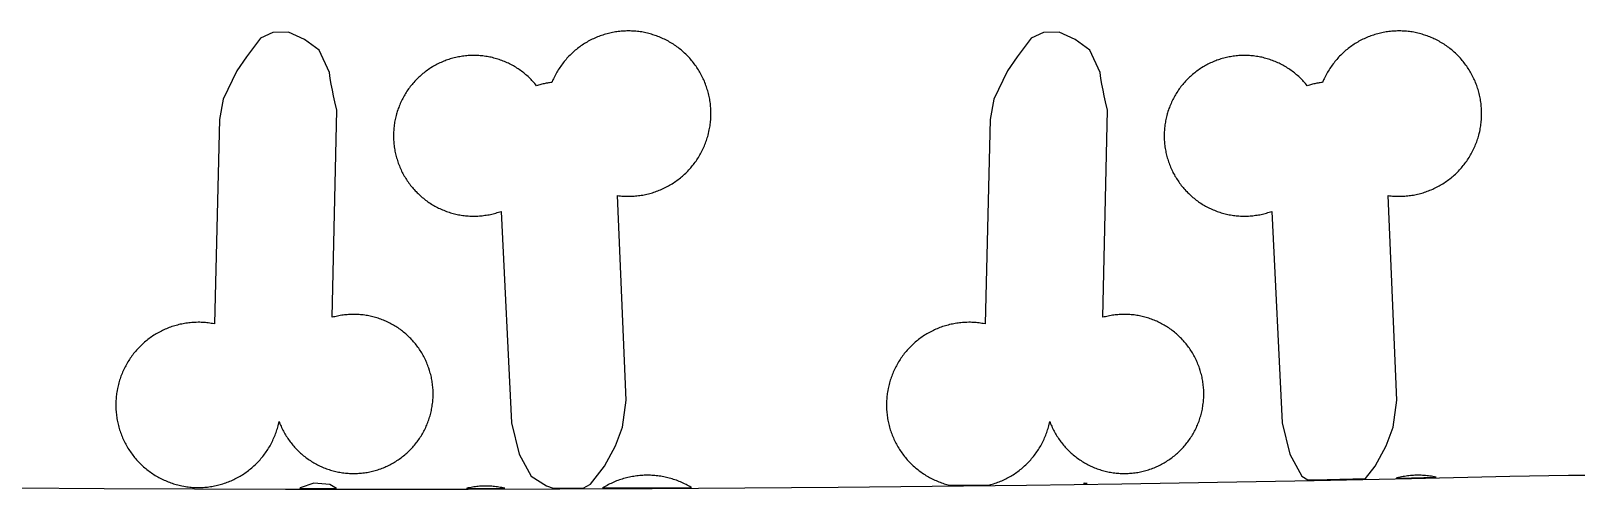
# Model space of a CAD drawing. Extents: x -246 to 246, y -104 to 199.
# Drawn here: x 197.86 to 221.92, y -104.23 to -97.11 of the extents above; entities that cross this region are included whole.
import ezdxf

# ---------------------------------------------------------------- set-up
doc = ezdxf.new("R2010")
doc.units = 0
doc.layers.add('Add_Red', color=1, linetype='Continuous')
doc.layers.add('Outline_Red', color=1, linetype='Continuous')

msp = doc.modelspace()

# ---------------------------------------------------------------- linework, layer by layer
at = {"layer": 'Add_Red'}
for points in [[(200.502, -104.209), (200.524, -104.209), (200.546, -104.207), (200.569, -104.206), (200.591, -104.204), (200.613, -104.202), (200.636, -104.199), (200.658, -104.196), (200.68, -104.192), (200.702, -104.188), (200.724, -104.184), (200.746, -104.18), (200.768, -104.175), (200.79, -104.169), (200.811, -104.163), (200.833, -104.157), (200.854, -104.151), (200.876, -104.144), (200.897, -104.137), (200.918, -104.129), (200.939, -104.121), (200.96, -104.113), (200.98, -104.104), (201.001, -104.095), (201.021, -104.085), (201.041, -104.076), (201.061, -104.065), (201.081, -104.055), (201.101, -104.044), (201.12, -104.033), (201.139, -104.021), (201.158, -104.01), (201.177, -103.997), (201.196, -103.985), (201.214, -103.972), (201.232, -103.959), (201.25, -103.945), (201.268, -103.932), (201.285, -103.918), (201.303, -103.903), (201.32, -103.888), (201.336, -103.873), (201.353, -103.858), (201.369, -103.843), (201.385, -103.827), (201.4, -103.811), (201.416, -103.794), (201.431, -103.778), (201.445, -103.761), (201.46, -103.744), (201.474, -103.726), (201.488, -103.709), (201.501, -103.691), (201.514, -103.673), (201.527, -103.654), (201.54, -103.636), (201.552, -103.617), (201.564, -103.598), (201.576, -103.579), (201.587, -103.559), (201.598, -103.54), (201.608, -103.52), (201.618, -103.5), (201.628, -103.48), (201.638, -103.46), (201.647, -103.439), (201.656, -103.419), (201.664, -103.398), (201.672, -103.377), (201.68, -103.356), (201.687, -103.335), (201.694, -103.313), (201.701, -103.292), (201.707, -103.27), (201.713, -103.249), (201.718, -103.227), (201.723, -103.205), (201.728, -103.183), (201.741, -103.218), (201.75, -103.238), (201.758, -103.258), (201.767, -103.277), (201.777, -103.297), (201.786, -103.316), (201.796, -103.335), (201.807, -103.354), (201.817, -103.373), (201.828, -103.392), (201.839, -103.41), (201.851, -103.428), (201.863, -103.446), (201.875, -103.464), (201.888, -103.482), (201.901, -103.499), (201.914, -103.516), (201.927, -103.533), (201.941, -103.55), (201.955, -103.566), (201.969, -103.582), (201.984, -103.598), (201.999, -103.614), (202.014, -103.629), (202.029, -103.644), (202.045, -103.659), (202.061, -103.674), (202.077, -103.688), (202.093, -103.702), (202.11, -103.716), (202.127, -103.729), (202.144, -103.743), (202.161, -103.755), (202.179, -103.768), (202.197, -103.78), (202.215, -103.792), (202.233, -103.804), (202.251, -103.815), (202.27, -103.826), (202.289, -103.837), (202.308, -103.847), (202.327, -103.857), (202.346, -103.866), (202.366, -103.876), (202.385, -103.885), (202.405, -103.893), (202.425, -103.902), (202.445, -103.909), (202.465, -103.917), (202.486, -103.924), (202.506, -103.931), (202.527, -103.938), (202.547, -103.944), (202.568, -103.949), (202.589, -103.955), (202.61, -103.96), (202.631, -103.965), (202.652, -103.969), (202.674, -103.973), (202.695, -103.976), (202.716, -103.98), (202.738, -103.982), (202.759, -103.985), (202.781, -103.987), (202.802, -103.989), (202.824, -103.99), (202.845, -103.991), (202.867, -103.991), (202.888, -103.992), (202.926, -103.991), (202.947, -103.99), (202.969, -103.989), (202.991, -103.987), (203.012, -103.985), (203.034, -103.983), (203.055, -103.98), (203.076, -103.977), (203.098, -103.974), (203.119, -103.97), (203.14, -103.966), (203.161, -103.961), (203.182, -103.956), (203.203, -103.951), (203.224, -103.945), (203.245, -103.939), (203.265, -103.933), (203.286, -103.926), (203.312, -103.917), (203.332, -103.909), (203.352, -103.902), (203.372, -103.893), (203.392, -103.885), (203.411, -103.876), (203.431, -103.866), (203.45, -103.857), (203.469, -103.847), (203.488, -103.837), (203.507, -103.826), (203.526, -103.815), (203.544, -103.804), (203.562, -103.792), (203.58, -103.78), (203.598, -103.768), (203.616, -103.755), (203.633, -103.743), (203.65, -103.729), (203.667, -103.716), (203.684, -103.702), (203.7, -103.688), (203.716, -103.674), (203.732, -103.659), (203.748, -103.644), (203.763, -103.629), (203.778, -103.614), (203.793, -103.598), (203.808, -103.582), (203.822, -103.566), (203.836, -103.55), (203.85, -103.533), (203.863, -103.516), (203.876, -103.499), (203.889, -103.482), (203.902, -103.464), (203.914, -103.446), (203.926, -103.428), (203.938, -103.41), (203.949, -103.392), (203.96, -103.373), (203.97, -103.354), (203.981, -103.335), (203.991, -103.316), (204, -103.297), (204.01, -103.277), (204.019, -103.258), (204.027, -103.238), (204.035, -103.218), (204.043, -103.198), (204.051, -103.178), (204.058, -103.157), (204.065, -103.137), (204.071, -103.116), (204.078, -103.096), (204.083, -103.075), (204.089, -103.054), (204.094, -103.033), (204.098, -103.012), (204.103, -102.991), (204.107, -102.969), (204.11, -102.948), (204.113, -102.927), (204.116, -102.905), (204.119, -102.884), (204.121, -102.862), (204.123, -102.841), (204.124, -102.819), (204.125, -102.798), (204.125, -102.776), (204.126, -102.755), (204.125, -102.729), (204.125, -102.707), (204.124, -102.686), (204.122, -102.664), (204.12, -102.643), (204.118, -102.621), (204.116, -102.6), (204.113, -102.578), (204.11, -102.557), (204.106, -102.536), (204.102, -102.514), (204.098, -102.493), (204.093, -102.472), (204.088, -102.451), (204.082, -102.43), (204.076, -102.41), (204.07, -102.389), (204.058, -102.352), (204.051, -102.332), (204.043, -102.311), (204.035, -102.291), (204.027, -102.271), (204.019, -102.251), (204.01, -102.232), (204, -102.212), (203.991, -102.193), (203.981, -102.174), (203.97, -102.155), (203.96, -102.136), (203.949, -102.117), (203.938, -102.099), (203.926, -102.081), (203.914, -102.063), (203.902, -102.045), (203.889, -102.027), (203.876, -102.01), (203.863, -101.993), (203.85, -101.976), (203.836, -101.959), (203.822, -101.943), (203.808, -101.927), (203.793, -101.911), (203.778, -101.895), (203.763, -101.88), (203.748, -101.865), (203.732, -101.85), (203.716, -101.835), (203.7, -101.821), (203.684, -101.807), (203.667, -101.793), (203.65, -101.78), (203.633, -101.767), (203.616, -101.754), (203.598, -101.741), (203.58, -101.729), (203.562, -101.717), (203.544, -101.706), (203.526, -101.694), (203.507, -101.683), (203.488, -101.673), (203.469, -101.662), (203.45, -101.652), (203.431, -101.643), (203.411, -101.633), (203.392, -101.625), (203.372, -101.616), (203.352, -101.608), (203.332, -101.6), (203.312, -101.592), (203.291, -101.585), (203.271, -101.578), (203.25, -101.572), (203.229, -101.565), (203.209, -101.56), (203.188, -101.554), (203.167, -101.549), (203.146, -101.545), (203.125, -101.54), (203.103, -101.536), (203.082, -101.533), (203.061, -101.53), (203.039, -101.527), (203.018, -101.524), (202.996, -101.522), (202.975, -101.521), (202.953, -101.519), (202.932, -101.518), (202.91, -101.518), (202.888, -101.518), (202.853, -101.518), (202.831, -101.519), (202.81, -101.52), (202.788, -101.522), (202.767, -101.524), (202.745, -101.526), (202.724, -101.529), (202.702, -101.532), (202.681, -101.535), (202.66, -101.539), (202.639, -101.543), (202.617, -101.548), (202.596, -101.553), (202.575, -101.558), (202.555, -101.563), (202.627, -98.344), (202.595, -98.21), (202.575, -98.12), (202.557, -98.029), (202.54, -97.939), (202.525, -97.848), (202.512, -97.756), (202.35, -97.407), (202.122, -97.242), (201.875, -97.13), (201.632, -97.133), (201.437, -97.22), (201.222, -97.51), (201.068, -97.73), (200.856, -98.17), (200.798, -98.488), (200.722, -101.666), (200.693, -101.661), (200.671, -101.657), (200.649, -101.654), (200.626, -101.651), (200.604, -101.648), (200.582, -101.646), (200.56, -101.644), (200.537, -101.643), (200.515, -101.642), (200.492, -101.641), (200.47, -101.641), (200.434, -101.642), (200.412, -101.642), (200.389, -101.644), (200.367, -101.645), (200.345, -101.647), (200.322, -101.65), (200.3, -101.652), (200.278, -101.656), (200.256, -101.659), (200.234, -101.663), (200.212, -101.667), (200.19, -101.672), (200.168, -101.677), (200.146, -101.683), (200.125, -101.688), (200.103, -101.695), (200.082, -101.701), (200.06, -101.708), (200.039, -101.716), (200.018, -101.723), (199.997, -101.731), (199.976, -101.74), (199.956, -101.749), (199.935, -101.758), (199.915, -101.767), (199.895, -101.777), (199.875, -101.787), (199.855, -101.798), (199.836, -101.809), (199.816, -101.82), (199.797, -101.832), (199.778, -101.843), (199.759, -101.856), (199.741, -101.868), (199.722, -101.881), (199.704, -101.894), (199.686, -101.908), (199.669, -101.922), (199.651, -101.936), (199.634, -101.95), (199.617, -101.965), (199.601, -101.98), (199.584, -101.995), (199.568, -102.011), (199.552, -102.027), (199.537, -102.043), (199.522, -102.059), (199.507, -102.076), (199.492, -102.093), (199.478, -102.11), (199.463, -102.128), (199.45, -102.145), (199.436, -102.163), (199.423, -102.181), (199.41, -102.2), (199.398, -102.218), (199.386, -102.237), (199.374, -102.256), (199.362, -102.276), (199.351, -102.295), (199.34, -102.315), (199.33, -102.334), (199.32, -102.354), (199.31, -102.375), (199.3, -102.395), (199.291, -102.415), (199.283, -102.436), (199.274, -102.457), (199.266, -102.478), (199.259, -102.499), (199.251, -102.52), (199.244, -102.541), (199.238, -102.563), (199.232, -102.584), (199.226, -102.606), (199.221, -102.628), (199.216, -102.65), (199.211, -102.672), (199.205, -102.702), (199.201, -102.725), (199.198, -102.747), (199.195, -102.769), (199.193, -102.791), (199.191, -102.813), (199.189, -102.836), (199.187, -102.858), (199.186, -102.881), (199.186, -102.903), (199.186, -102.925), (199.186, -102.959), (199.187, -102.982), (199.188, -103.004), (199.19, -103.026), (199.192, -103.049), (199.194, -103.071), (199.197, -103.093), (199.2, -103.115), (199.203, -103.138), (199.207, -103.16), (199.211, -103.182), (199.216, -103.204), (199.221, -103.225), (199.227, -103.247), (199.232, -103.269), (199.239, -103.29), (199.245, -103.312), (199.252, -103.333), (199.259, -103.354), (199.267, -103.375), (199.275, -103.396), (199.283, -103.417), (199.292, -103.438), (199.301, -103.458), (199.311, -103.478), (199.321, -103.499), (199.331, -103.519), (199.341, -103.538), (199.352, -103.558), (199.363, -103.577), (199.375, -103.597), (199.387, -103.616), (199.399, -103.634), (199.412, -103.653), (199.424, -103.671), (199.438, -103.689), (199.451, -103.707), (199.465, -103.725), (199.479, -103.742), (199.493, -103.76), (199.508, -103.777), (199.523, -103.793), (199.538, -103.81), (199.554, -103.826), (199.57, -103.842), (199.586, -103.857), (199.602, -103.872), (199.619, -103.887), (199.636, -103.902), (199.653, -103.916), (199.671, -103.931), (199.688, -103.944), (199.706, -103.958), (199.724, -103.971), (199.743, -103.984), (199.761, -103.996), (199.78, -104.009), (199.799, -104.021), (199.818, -104.032), (199.838, -104.043), (199.857, -104.054), (199.877, -104.065), (199.897, -104.075), (199.917, -104.085), (199.938, -104.094), (199.958, -104.103), (199.979, -104.112), (199.999, -104.12), (200.02, -104.128), (200.041, -104.136), (200.063, -104.143), (200.084, -104.15), (200.105, -104.157), (200.127, -104.163), (200.149, -104.169), (200.17, -104.174), (200.192, -104.179), (200.214, -104.184), (200.247, -104.19), (200.269, -104.194), (200.291, -104.197), (200.313, -104.2), (200.336, -104.203), (200.358, -104.205), (200.38, -104.207), (200.403, -104.208), (200.425, -104.209), (200.448, -104.209), (200.47, -104.21), (200.502, -104.209)], [(206.099, -104.22), (206.462, -104.218), (206.576, -104.158), (206.796, -103.877), (206.964, -103.562), (207.072, -103.273), (207.131, -102.849), (206.997, -99.67), (207.019, -99.673), (207.042, -99.675), (207.064, -99.677), (207.086, -99.678), (207.109, -99.68), (207.131, -99.68), (207.166, -99.681), (207.188, -99.681), (207.211, -99.68), (207.233, -99.679), (207.255, -99.678), (207.278, -99.676), (207.3, -99.674), (207.322, -99.671), (207.345, -99.668), (207.367, -99.665), (207.389, -99.661), (207.411, -99.657), (207.433, -99.653), (207.455, -99.648), (207.477, -99.643), (207.498, -99.637), (207.52, -99.631), (207.542, -99.625), (207.563, -99.618), (207.584, -99.611), (207.605, -99.603), (207.626, -99.596), (207.647, -99.587), (207.668, -99.579), (207.689, -99.57), (207.709, -99.56), (207.729, -99.551), (207.749, -99.541), (207.769, -99.53), (207.789, -99.52), (207.808, -99.509), (207.828, -99.497), (207.847, -99.486), (207.866, -99.474), (207.885, -99.461), (207.903, -99.448), (207.921, -99.435), (207.939, -99.422), (207.957, -99.408), (207.975, -99.394), (207.992, -99.38), (208.009, -99.366), (208.026, -99.351), (208.042, -99.336), (208.059, -99.32), (208.075, -99.304), (208.09, -99.288), (208.106, -99.272), (208.121, -99.256), (208.136, -99.239), (208.151, -99.222), (208.165, -99.204), (208.179, -99.187), (208.192, -99.169), (208.206, -99.151), (208.219, -99.133), (208.231, -99.114), (208.244, -99.096), (208.256, -99.077), (208.268, -99.057), (208.279, -99.038), (208.29, -99.019), (208.301, -98.999), (208.311, -98.979), (208.321, -98.959), (208.331, -98.939), (208.34, -98.918), (208.349, -98.898), (208.358, -98.877), (208.366, -98.856), (208.374, -98.835), (208.381, -98.814), (208.388, -98.793), (208.395, -98.771), (208.401, -98.75), (208.407, -98.728), (208.413, -98.706), (208.421, -98.671), (208.426, -98.649), (208.43, -98.627), (208.434, -98.605), (208.438, -98.583), (208.441, -98.561), (208.443, -98.539), (208.446, -98.516), (208.448, -98.494), (208.449, -98.472), (208.45, -98.449), (208.451, -98.427), (208.451, -98.395), (208.451, -98.373), (208.451, -98.35), (208.45, -98.328), (208.448, -98.306), (208.446, -98.283), (208.444, -98.261), (208.442, -98.239), (208.439, -98.216), (208.435, -98.194), (208.432, -98.172), (208.428, -98.15), (208.423, -98.128), (208.418, -98.106), (208.413, -98.084), (208.407, -98.063), (208.401, -98.041), (208.395, -98.019), (208.388, -97.998), (208.381, -97.977), (208.374, -97.956), (208.366, -97.935), (208.358, -97.914), (208.349, -97.893), (208.34, -97.872), (208.331, -97.852), (208.321, -97.832), (208.311, -97.812), (208.301, -97.792), (208.29, -97.772), (208.279, -97.753), (208.268, -97.733), (208.256, -97.714), (208.244, -97.695), (208.231, -97.676), (208.219, -97.658), (208.206, -97.64), (208.192, -97.622), (208.179, -97.604), (208.165, -97.586), (208.151, -97.569), (208.136, -97.552), (208.121, -97.535), (208.106, -97.519), (208.09, -97.502), (208.075, -97.486), (208.059, -97.471), (208.042, -97.455), (208.026, -97.44), (208.009, -97.425), (207.992, -97.411), (207.975, -97.396), (207.957, -97.382), (207.939, -97.369), (207.921, -97.355), (207.903, -97.342), (207.885, -97.33), (207.866, -97.317), (207.847, -97.305), (207.828, -97.293), (207.808, -97.282), (207.789, -97.271), (207.769, -97.26), (207.749, -97.25), (207.729, -97.24), (207.709, -97.23), (207.689, -97.221), (207.668, -97.212), (207.647, -97.203), (207.626, -97.195), (207.605, -97.187), (207.584, -97.18), (207.547, -97.168), (207.526, -97.161), (207.504, -97.155), (207.482, -97.149), (207.461, -97.144), (207.439, -97.139), (207.417, -97.134), (207.395, -97.13), (207.373, -97.126), (207.35, -97.123), (207.328, -97.12), (207.306, -97.117), (207.284, -97.115), (207.261, -97.113), (207.239, -97.112), (207.216, -97.111), (207.194, -97.11), (207.166, -97.11), (207.143, -97.11), (207.121, -97.111), (207.098, -97.112), (207.076, -97.113), (207.054, -97.115), (207.031, -97.117), (207.009, -97.119), (206.987, -97.122), (206.965, -97.126), (206.942, -97.129), (206.92, -97.133), (206.898, -97.138), (206.876, -97.143), (206.855, -97.148), (206.833, -97.154), (206.811, -97.16), (206.79, -97.166), (206.768, -97.173), (206.747, -97.18), (206.726, -97.187), (206.705, -97.195), (206.684, -97.203), (206.663, -97.212), (206.643, -97.221), (206.622, -97.23), (206.602, -97.24), (206.582, -97.25), (206.562, -97.26), (206.542, -97.271), (206.523, -97.282), (206.504, -97.293), (206.484, -97.305), (206.465, -97.317), (206.447, -97.33), (206.428, -97.342), (206.41, -97.355), (206.392, -97.369), (206.374, -97.382), (206.357, -97.396), (206.339, -97.411), (206.322, -97.425), (206.305, -97.44), (206.289, -97.455), (206.273, -97.471), (206.257, -97.486), (206.241, -97.502), (206.225, -97.519), (206.21, -97.535), (206.195, -97.552), (206.181, -97.569), (206.167, -97.586), (206.153, -97.604), (206.139, -97.622), (206.126, -97.64), (206.113, -97.658), (206.1, -97.676), (206.087, -97.695), (206.075, -97.714), (206.064, -97.733), (206.052, -97.753), (206.041, -97.772), (206.031, -97.792), (206.02, -97.812), (206.01, -97.832), (206, -97.852), (205.991, -97.872), (205.975, -97.911), (205.957, -97.913), (205.94, -97.915), (205.923, -97.917), (205.905, -97.92), (205.888, -97.923), (205.871, -97.926), (205.854, -97.93), (205.837, -97.934), (205.82, -97.938), (205.803, -97.942), (205.786, -97.947), (205.769, -97.952), (205.737, -97.963), (205.723, -97.946), (205.709, -97.929), (205.695, -97.913), (205.68, -97.897), (205.665, -97.881), (205.65, -97.865), (205.635, -97.85), (205.619, -97.834), (205.603, -97.819), (205.587, -97.805), (205.571, -97.791), (205.554, -97.777), (205.537, -97.763), (205.52, -97.749), (205.502, -97.736), (205.485, -97.723), (205.467, -97.711), (205.449, -97.699), (205.431, -97.687), (205.412, -97.675), (205.393, -97.664), (205.375, -97.653), (205.355, -97.642), (205.336, -97.632), (205.317, -97.622), (205.297, -97.613), (205.277, -97.604), (205.258, -97.595), (205.237, -97.586), (205.217, -97.578), (205.197, -97.57), (205.176, -97.563), (205.156, -97.556), (205.135, -97.549), (205.114, -97.542), (205.093, -97.536), (205.072, -97.531), (205.051, -97.525), (205.03, -97.52), (205.008, -97.516), (204.987, -97.512), (204.966, -97.508), (204.944, -97.505), (204.922, -97.501), (204.901, -97.499), (204.879, -97.497), (204.857, -97.495), (204.836, -97.493), (204.814, -97.492), (204.792, -97.491), (204.759, -97.491), (204.737, -97.491), (204.715, -97.491), (204.693, -97.492), (204.671, -97.494), (204.65, -97.495), (204.628, -97.498), (204.606, -97.5), (204.585, -97.503), (204.563, -97.506), (204.542, -97.51), (204.52, -97.514), (204.499, -97.518), (204.477, -97.523), (204.456, -97.528), (204.435, -97.533), (204.414, -97.539), (204.393, -97.545), (204.372, -97.552), (204.352, -97.559), (204.331, -97.566), (204.311, -97.574), (204.29, -97.582), (204.27, -97.59), (204.25, -97.599), (204.23, -97.608), (204.211, -97.617), (204.191, -97.627), (204.172, -97.637), (204.153, -97.647), (204.134, -97.658), (204.115, -97.669), (204.091, -97.684), (204.073, -97.696), (204.055, -97.708), (204.037, -97.72), (204.019, -97.733), (204.002, -97.746), (203.985, -97.759), (203.968, -97.773), (203.951, -97.787), (203.934, -97.801), (203.918, -97.816), (203.902, -97.83), (203.886, -97.846), (203.871, -97.861), (203.856, -97.877), (203.841, -97.892), (203.826, -97.909), (203.812, -97.925), (203.798, -97.942), (203.784, -97.958), (203.77, -97.976), (203.757, -97.993), (203.744, -98.011), (203.732, -98.028), (203.719, -98.046), (203.707, -98.065), (203.696, -98.083), (203.684, -98.102), (203.673, -98.121), (203.663, -98.14), (203.653, -98.159), (203.643, -98.178), (203.633, -98.198), (203.624, -98.218), (203.615, -98.237), (203.606, -98.257), (203.598, -98.278), (203.59, -98.298), (203.582, -98.318), (203.575, -98.339), (203.568, -98.36), (203.562, -98.381), (203.556, -98.401), (203.55, -98.423), (203.545, -98.444), (203.54, -98.465), (203.535, -98.486), (203.531, -98.508), (203.527, -98.529), (203.524, -98.551), (203.52, -98.572), (203.518, -98.594), (203.515, -98.615), (203.513, -98.637), (203.512, -98.659), (203.51, -98.681), (203.51, -98.703), (203.509, -98.74), (203.509, -98.762), (203.51, -98.784), (203.511, -98.806), (203.512, -98.827), (203.514, -98.849), (203.516, -98.871), (203.518, -98.892), (203.521, -98.914), (203.524, -98.936), (203.528, -98.957), (203.532, -98.979), (203.536, -99), (203.541, -99.021), (203.546, -99.042), (203.552, -99.064), (203.557, -99.085), (203.564, -99.105), (203.57, -99.126), (203.577, -99.147), (203.584, -99.167), (203.592, -99.188), (203.6, -99.208), (203.608, -99.228), (203.617, -99.248), (203.626, -99.268), (203.636, -99.29), (203.646, -99.309), (203.656, -99.328), (203.667, -99.348), (203.677, -99.366), (203.688, -99.385), (203.7, -99.404), (203.712, -99.422), (203.724, -99.44), (203.736, -99.458), (203.749, -99.476), (203.762, -99.494), (203.775, -99.511), (203.789, -99.528), (203.803, -99.545), (203.817, -99.561), (203.831, -99.578), (203.846, -99.594), (203.861, -99.609), (203.876, -99.625), (203.892, -99.64), (203.908, -99.655), (203.924, -99.67), (203.94, -99.684), (203.957, -99.698), (203.974, -99.712), (203.991, -99.726), (204.008, -99.739), (204.026, -99.752), (204.043, -99.765), (204.061, -99.777), (204.08, -99.789), (204.098, -99.801), (204.117, -99.812), (204.135, -99.823), (204.154, -99.834), (204.174, -99.844), (204.193, -99.854), (204.212, -99.864), (204.232, -99.873), (204.252, -99.882), (204.272, -99.891), (204.292, -99.899), (204.313, -99.907), (204.333, -99.915), (204.354, -99.922), (204.374, -99.929), (204.395, -99.936), (204.416, -99.942), (204.437, -99.948), (204.458, -99.953), (204.479, -99.958), (204.501, -99.963), (204.522, -99.967), (204.543, -99.971), (204.565, -99.975), (204.586, -99.978), (204.608, -99.981), (204.63, -99.983), (204.652, -99.985), (204.673, -99.987), (204.695, -99.988), (204.717, -99.989), (204.759, -99.99), (204.78, -99.989), (204.802, -99.989), (204.824, -99.988), (204.846, -99.987), (204.867, -99.985), (204.889, -99.983), (204.911, -99.98), (204.932, -99.977), (204.954, -99.974), (204.976, -99.971), (204.997, -99.967), (205.018, -99.962), (205.04, -99.958), (205.061, -99.953), (205.082, -99.947), (205.103, -99.941), (205.124, -99.935), (205.145, -99.928), (205.184, -99.915), (205.347, -103.205), (205.467, -103.693), (205.651, -104.032), (205.89, -104.181), (205.993, -104.22), (206.099, -104.22)], [(212.794, -104.168), (212.81, -104.163), (212.832, -104.157), (212.853, -104.151), (212.875, -104.144), (212.896, -104.137), (212.917, -104.129), (212.938, -104.121), (212.959, -104.113), (212.979, -104.104), (213, -104.095), (213.02, -104.085), (213.04, -104.076), (213.06, -104.065), (213.08, -104.055), (213.1, -104.044), (213.119, -104.033), (213.138, -104.021), (213.157, -104.01), (213.176, -103.997), (213.195, -103.985), (213.213, -103.972), (213.231, -103.959), (213.249, -103.945), (213.267, -103.932), (213.284, -103.918), (213.302, -103.903), (213.318, -103.888), (213.335, -103.873), (213.352, -103.858), (213.368, -103.843), (213.384, -103.827), (213.399, -103.811), (213.414, -103.794), (213.43, -103.778), (213.444, -103.761), (213.459, -103.744), (213.473, -103.726), (213.487, -103.709), (213.5, -103.691), (213.513, -103.673), (213.526, -103.654), (213.539, -103.636), (213.551, -103.617), (213.563, -103.598), (213.575, -103.579), (213.586, -103.559), (213.597, -103.54), (213.607, -103.52), (213.617, -103.5), (213.627, -103.48), (213.637, -103.46), (213.646, -103.439), (213.655, -103.419), (213.663, -103.398), (213.671, -103.377), (213.679, -103.356), (213.686, -103.335), (213.693, -103.313), (213.7, -103.292), (213.706, -103.27), (213.712, -103.249), (213.717, -103.227), (213.722, -103.205), (213.727, -103.183), (213.74, -103.218), (213.749, -103.238), (213.757, -103.258), (213.766, -103.277), (213.776, -103.297), (213.785, -103.316), (213.795, -103.335), (213.805, -103.354), (213.816, -103.373), (213.827, -103.392), (213.838, -103.41), (213.85, -103.428), (213.862, -103.446), (213.874, -103.464), (213.887, -103.482), (213.899, -103.499), (213.913, -103.516), (213.926, -103.533), (213.94, -103.55), (213.954, -103.566), (213.968, -103.582), (213.983, -103.598), (213.998, -103.614), (214.013, -103.629), (214.028, -103.644), (214.044, -103.659), (214.06, -103.674), (214.076, -103.688), (214.092, -103.702), (214.109, -103.716), (214.126, -103.729), (214.143, -103.743), (214.16, -103.755), (214.178, -103.768), (214.196, -103.78), (214.214, -103.792), (214.232, -103.804), (214.25, -103.815), (214.269, -103.826), (214.288, -103.837), (214.307, -103.847), (214.326, -103.857), (214.345, -103.866), (214.365, -103.876), (214.384, -103.885), (214.404, -103.893), (214.424, -103.902), (214.444, -103.909), (214.464, -103.917), (214.485, -103.924), (214.505, -103.931), (214.526, -103.938), (214.546, -103.944), (214.567, -103.949), (214.588, -103.955), (214.609, -103.96), (214.63, -103.965), (214.651, -103.969), (214.673, -103.973), (214.694, -103.976), (214.715, -103.98), (214.737, -103.982), (214.758, -103.985), (214.78, -103.987), (214.801, -103.989), (214.823, -103.99), (214.844, -103.991), (214.866, -103.991), (214.887, -103.992), (214.925, -103.991), (214.946, -103.99), (214.968, -103.989), (214.99, -103.987), (215.011, -103.985), (215.032, -103.983), (215.054, -103.98), (215.075, -103.977), (215.097, -103.974), (215.118, -103.97), (215.139, -103.966), (215.16, -103.961), (215.181, -103.956), (215.202, -103.951), (215.223, -103.945), (215.244, -103.939), (215.264, -103.933), (215.285, -103.926), (215.311, -103.917), (215.331, -103.909), (215.351, -103.902), (215.371, -103.893), (215.391, -103.885), (215.41, -103.876), (215.43, -103.866), (215.449, -103.857), (215.468, -103.847), (215.487, -103.837), (215.506, -103.826), (215.525, -103.815), (215.543, -103.804), (215.561, -103.792), (215.579, -103.78), (215.597, -103.768), (215.615, -103.755), (215.632, -103.743), (215.649, -103.729), (215.666, -103.716), (215.683, -103.702), (215.699, -103.688), (215.715, -103.674), (215.731, -103.659), (215.747, -103.644), (215.762, -103.629), (215.777, -103.614), (215.792, -103.598), (215.807, -103.582), (215.821, -103.566), (215.835, -103.55), (215.849, -103.533), (215.862, -103.516), (215.875, -103.499), (215.888, -103.482), (215.901, -103.464), (215.913, -103.446), (215.925, -103.428), (215.937, -103.41), (215.948, -103.392), (215.959, -103.373), (215.969, -103.354), (215.98, -103.335), (215.99, -103.316), (215.999, -103.297), (216.009, -103.277), (216.018, -103.258), (216.026, -103.238), (216.034, -103.218), (216.042, -103.198), (216.05, -103.178), (216.057, -103.157), (216.064, -103.137), (216.07, -103.116), (216.077, -103.096), (216.082, -103.075), (216.088, -103.054), (216.093, -103.033), (216.097, -103.012), (216.102, -102.991), (216.106, -102.969), (216.109, -102.948), (216.112, -102.927), (216.115, -102.905), (216.118, -102.884), (216.12, -102.862), (216.121, -102.841), (216.123, -102.819), (216.124, -102.798), (216.124, -102.776), (216.124, -102.755), (216.124, -102.729), (216.124, -102.707), (216.123, -102.686), (216.121, -102.664), (216.119, -102.643), (216.117, -102.621), (216.115, -102.6), (216.112, -102.578), (216.109, -102.557), (216.105, -102.536), (216.101, -102.514), (216.097, -102.493), (216.092, -102.472), (216.087, -102.451), (216.081, -102.43), (216.075, -102.41), (216.069, -102.389), (216.057, -102.352), (216.05, -102.332), (216.042, -102.311), (216.034, -102.291), (216.026, -102.271), (216.018, -102.251), (216.009, -102.232), (215.999, -102.212), (215.99, -102.193), (215.98, -102.174), (215.969, -102.155), (215.959, -102.136), (215.948, -102.117), (215.937, -102.099), (215.925, -102.081), (215.913, -102.063), (215.901, -102.045), (215.888, -102.027), (215.875, -102.01), (215.862, -101.993), (215.849, -101.976), (215.835, -101.959), (215.821, -101.943), (215.807, -101.927), (215.792, -101.911), (215.777, -101.895), (215.762, -101.88), (215.747, -101.865), (215.731, -101.85), (215.715, -101.835), (215.699, -101.821), (215.683, -101.807), (215.666, -101.793), (215.649, -101.78), (215.632, -101.767), (215.615, -101.754), (215.597, -101.741), (215.579, -101.729), (215.561, -101.717), (215.543, -101.706), (215.525, -101.694), (215.506, -101.683), (215.487, -101.673), (215.468, -101.662), (215.449, -101.652), (215.43, -101.643), (215.41, -101.633), (215.391, -101.625), (215.371, -101.616), (215.351, -101.608), (215.331, -101.6), (215.311, -101.592), (215.29, -101.585), (215.27, -101.578), (215.249, -101.572), (215.228, -101.565), (215.208, -101.56), (215.187, -101.554), (215.166, -101.549), (215.145, -101.545), (215.123, -101.54), (215.102, -101.536), (215.081, -101.533), (215.06, -101.53), (215.038, -101.527), (215.017, -101.524), (214.995, -101.522), (214.974, -101.521), (214.952, -101.519), (214.931, -101.518), (214.909, -101.518), (214.887, -101.518), (214.852, -101.518), (214.83, -101.519), (214.808, -101.52), (214.787, -101.522), (214.765, -101.524), (214.744, -101.526), (214.723, -101.529), (214.701, -101.532), (214.68, -101.535), (214.659, -101.539), (214.637, -101.543), (214.616, -101.548), (214.595, -101.553), (214.574, -101.558), (214.554, -101.563), (214.626, -98.344), (214.594, -98.21), (214.574, -98.12), (214.556, -98.029), (214.539, -97.939), (214.524, -97.848), (214.511, -97.756), (214.349, -97.407), (214.121, -97.242), (213.874, -97.13), (213.631, -97.133), (213.436, -97.22), (213.221, -97.51), (213.067, -97.73), (212.855, -98.17), (212.797, -98.488), (212.721, -101.666), (212.692, -101.661), (212.67, -101.657), (212.648, -101.654), (212.625, -101.651), (212.603, -101.648), (212.581, -101.646), (212.558, -101.644), (212.536, -101.643), (212.514, -101.642), (212.491, -101.641), (212.469, -101.641), (212.433, -101.642), (212.411, -101.642), (212.388, -101.644), (212.366, -101.645), (212.344, -101.647), (212.321, -101.65), (212.299, -101.652), (212.277, -101.656), (212.255, -101.659), (212.233, -101.663), (212.211, -101.667), (212.189, -101.672), (212.167, -101.677), (212.145, -101.683), (212.124, -101.688), (212.102, -101.695), (212.081, -101.701), (212.059, -101.708), (212.038, -101.716), (212.017, -101.723), (211.996, -101.731), (211.975, -101.74), (211.955, -101.749), (211.934, -101.758), (211.914, -101.767), (211.894, -101.777), (211.874, -101.787), (211.854, -101.798), (211.835, -101.809), (211.815, -101.82), (211.796, -101.832), (211.777, -101.843), (211.758, -101.856), (211.74, -101.868), (211.721, -101.881), (211.703, -101.894), (211.685, -101.908), (211.668, -101.922), (211.65, -101.936), (211.633, -101.95), (211.616, -101.965), (211.6, -101.98), (211.583, -101.995), (211.567, -102.011), (211.551, -102.027), (211.536, -102.043), (211.521, -102.059), (211.506, -102.076), (211.491, -102.093), (211.476, -102.11), (211.462, -102.128), (211.449, -102.145), (211.435, -102.163), (211.422, -102.181), (211.409, -102.2), (211.397, -102.218), (211.385, -102.237), (211.373, -102.256), (211.361, -102.276), (211.35, -102.295), (211.339, -102.315), (211.329, -102.334), (211.319, -102.354), (211.309, -102.375), (211.299, -102.395), (211.29, -102.415), (211.282, -102.436), (211.273, -102.457), (211.265, -102.478), (211.258, -102.499), (211.25, -102.52), (211.243, -102.541), (211.237, -102.563), (211.231, -102.584), (211.225, -102.606), (211.22, -102.628), (211.215, -102.65), (211.21, -102.672), (211.204, -102.702), (211.2, -102.725), (211.197, -102.747), (211.194, -102.769), (211.192, -102.791), (211.189, -102.813), (211.188, -102.836), (211.186, -102.858), (211.185, -102.881), (211.185, -102.903), (211.185, -102.925), (211.185, -102.959), (211.186, -102.982), (211.187, -103.004), (211.189, -103.026), (211.191, -103.049), (211.193, -103.071), (211.196, -103.093), (211.199, -103.115), (211.202, -103.138), (211.206, -103.16), (211.21, -103.182), (211.215, -103.204), (211.22, -103.225), (211.226, -103.247), (211.231, -103.269), (211.238, -103.29), (211.244, -103.312), (211.251, -103.333), (211.258, -103.354), (211.266, -103.375), (211.274, -103.396), (211.282, -103.417), (211.291, -103.438), (211.3, -103.458), (211.31, -103.478), (211.32, -103.499), (211.33, -103.519), (211.34, -103.538), (211.351, -103.558), (211.362, -103.577), (211.374, -103.597), (211.386, -103.616), (211.398, -103.634), (211.411, -103.653), (211.423, -103.671), (211.437, -103.689), (211.45, -103.707), (211.464, -103.725), (211.478, -103.742), (211.492, -103.76), (211.507, -103.777), (211.522, -103.793), (211.537, -103.81), (211.553, -103.826), (211.569, -103.842), (211.585, -103.857), (211.601, -103.872), (211.618, -103.887), (211.635, -103.902), (211.652, -103.916), (211.67, -103.931), (211.687, -103.944), (211.705, -103.958), (211.723, -103.971), (211.742, -103.984), (211.76, -103.996), (211.779, -104.009), (211.798, -104.021), (211.817, -104.032), (211.837, -104.043), (211.856, -104.054), (211.876, -104.065), (211.896, -104.075), (211.916, -104.085), (211.936, -104.094), (211.957, -104.103), (211.978, -104.112), (211.998, -104.12), (212.019, -104.128), (212.04, -104.136), (212.062, -104.143), (212.083, -104.15), (212.104, -104.157), (212.126, -104.163), (212.147, -104.169), (212.169, -104.174), (212.174, -104.175), (212.794, -104.168)], [(217.841, -104.089), (218.642, -104.072), (218.795, -103.877), (218.963, -103.562), (219.071, -103.273), (219.129, -102.849), (218.996, -99.67), (219.018, -99.673), (219.041, -99.675), (219.063, -99.677), (219.085, -99.678), (219.108, -99.68), (219.13, -99.68), (219.165, -99.681), (219.187, -99.681), (219.209, -99.68), (219.232, -99.679), (219.254, -99.678), (219.277, -99.676), (219.299, -99.674), (219.321, -99.671), (219.344, -99.668), (219.366, -99.665), (219.388, -99.661), (219.41, -99.657), (219.432, -99.653), (219.454, -99.648), (219.476, -99.643), (219.497, -99.637), (219.519, -99.631), (219.54, -99.625), (219.562, -99.618), (219.583, -99.611), (219.604, -99.603), (219.625, -99.596), (219.646, -99.587), (219.667, -99.579), (219.688, -99.57), (219.708, -99.56), (219.728, -99.551), (219.748, -99.541), (219.768, -99.53), (219.788, -99.52), (219.807, -99.509), (219.827, -99.497), (219.846, -99.486), (219.865, -99.474), (219.884, -99.461), (219.902, -99.448), (219.92, -99.435), (219.938, -99.422), (219.956, -99.408), (219.974, -99.394), (219.991, -99.38), (220.008, -99.366), (220.025, -99.351), (220.041, -99.336), (220.058, -99.32), (220.074, -99.304), (220.089, -99.288), (220.105, -99.272), (220.12, -99.256), (220.135, -99.239), (220.149, -99.222), (220.164, -99.204), (220.178, -99.187), (220.191, -99.169), (220.205, -99.151), (220.218, -99.133), (220.23, -99.114), (220.243, -99.096), (220.255, -99.077), (220.267, -99.057), (220.278, -99.038), (220.289, -99.019), (220.3, -98.999), (220.31, -98.979), (220.32, -98.959), (220.33, -98.939), (220.339, -98.918), (220.348, -98.898), (220.357, -98.877), (220.365, -98.856), (220.373, -98.835), (220.38, -98.814), (220.387, -98.793), (220.394, -98.771), (220.4, -98.75), (220.406, -98.728), (220.412, -98.706), (220.42, -98.671), (220.425, -98.649), (220.429, -98.627), (220.433, -98.605), (220.436, -98.583), (220.44, -98.561), (220.442, -98.539), (220.445, -98.516), (220.446, -98.494), (220.448, -98.472), (220.449, -98.449), (220.45, -98.427), (220.45, -98.395), (220.45, -98.373), (220.449, -98.35), (220.448, -98.328), (220.447, -98.306), (220.445, -98.283), (220.443, -98.261), (220.441, -98.239), (220.438, -98.216), (220.434, -98.194), (220.431, -98.172), (220.427, -98.15), (220.422, -98.128), (220.417, -98.106), (220.412, -98.084), (220.406, -98.063), (220.4, -98.041), (220.394, -98.019), (220.387, -97.998), (220.38, -97.977), (220.373, -97.956), (220.365, -97.935), (220.357, -97.914), (220.348, -97.893), (220.339, -97.872), (220.33, -97.852), (220.32, -97.832), (220.31, -97.812), (220.3, -97.792), (220.289, -97.772), (220.278, -97.753), (220.267, -97.733), (220.255, -97.714), (220.243, -97.695), (220.23, -97.676), (220.218, -97.658), (220.205, -97.64), (220.191, -97.622), (220.178, -97.604), (220.164, -97.586), (220.149, -97.569), (220.135, -97.552), (220.12, -97.535), (220.105, -97.519), (220.089, -97.502), (220.074, -97.486), (220.058, -97.471), (220.041, -97.455), (220.025, -97.44), (220.008, -97.425), (219.991, -97.411), (219.974, -97.396), (219.956, -97.382), (219.938, -97.369), (219.92, -97.355), (219.902, -97.342), (219.884, -97.33), (219.865, -97.317), (219.846, -97.305), (219.827, -97.293), (219.807, -97.282), (219.788, -97.271), (219.768, -97.26), (219.748, -97.25), (219.728, -97.24), (219.708, -97.23), (219.688, -97.221), (219.667, -97.212), (219.646, -97.203), (219.625, -97.195), (219.604, -97.187), (219.583, -97.18), (219.546, -97.168), (219.525, -97.161), (219.503, -97.155), (219.481, -97.149), (219.459, -97.144), (219.438, -97.139), (219.416, -97.134), (219.394, -97.13), (219.371, -97.126), (219.349, -97.123), (219.327, -97.12), (219.305, -97.117), (219.282, -97.115), (219.26, -97.113), (219.238, -97.112), (219.215, -97.111), (219.193, -97.11), (219.165, -97.11), (219.142, -97.11), (219.12, -97.111), (219.097, -97.112), (219.075, -97.113), (219.053, -97.115), (219.03, -97.117), (219.008, -97.119), (218.986, -97.122), (218.964, -97.126), (218.941, -97.129), (218.919, -97.133), (218.897, -97.138), (218.875, -97.143), (218.854, -97.148), (218.832, -97.154), (218.81, -97.16), (218.789, -97.166), (218.767, -97.173), (218.746, -97.18), (218.725, -97.187), (218.704, -97.195), (218.683, -97.203), (218.662, -97.212), (218.642, -97.221), (218.621, -97.23), (218.601, -97.24), (218.581, -97.25), (218.561, -97.26), (218.541, -97.271), (218.522, -97.282), (218.502, -97.293), (218.483, -97.305), (218.464, -97.317), (218.446, -97.33), (218.427, -97.342), (218.409, -97.355), (218.391, -97.369), (218.373, -97.382), (218.356, -97.396), (218.338, -97.411), (218.321, -97.425), (218.304, -97.44), (218.288, -97.455), (218.272, -97.471), (218.256, -97.486), (218.24, -97.502), (218.224, -97.519), (218.209, -97.535), (218.194, -97.552), (218.18, -97.569), (218.165, -97.586), (218.152, -97.604), (218.138, -97.622), (218.125, -97.64), (218.111, -97.658), (218.099, -97.676), (218.086, -97.695), (218.074, -97.714), (218.063, -97.733), (218.051, -97.753), (218.04, -97.772), (218.029, -97.792), (218.019, -97.812), (218.009, -97.832), (217.999, -97.852), (217.99, -97.872), (217.974, -97.911), (217.956, -97.913), (217.939, -97.915), (217.922, -97.917), (217.904, -97.92), (217.887, -97.923), (217.87, -97.926), (217.853, -97.93), (217.836, -97.934), (217.819, -97.938), (217.802, -97.942), (217.785, -97.947), (217.768, -97.952), (217.736, -97.963), (217.722, -97.946), (217.708, -97.929), (217.694, -97.913), (217.679, -97.897), (217.664, -97.881), (217.649, -97.865), (217.634, -97.85), (217.618, -97.834), (217.602, -97.819), (217.586, -97.805), (217.57, -97.791), (217.553, -97.777), (217.536, -97.763), (217.519, -97.749), (217.501, -97.736), (217.484, -97.723), (217.466, -97.711), (217.448, -97.699), (217.43, -97.687), (217.411, -97.675), (217.392, -97.664), (217.373, -97.653), (217.354, -97.642), (217.335, -97.632), (217.316, -97.622), (217.296, -97.613), (217.276, -97.604), (217.256, -97.595), (217.236, -97.586), (217.216, -97.578), (217.196, -97.57), (217.175, -97.563), (217.155, -97.556), (217.134, -97.549), (217.113, -97.542), (217.092, -97.536), (217.071, -97.531), (217.05, -97.525), (217.029, -97.52), (217.007, -97.516), (216.986, -97.512), (216.965, -97.508), (216.943, -97.505), (216.921, -97.501), (216.9, -97.499), (216.878, -97.497), (216.856, -97.495), (216.835, -97.493), (216.813, -97.492), (216.791, -97.491), (216.758, -97.491), (216.736, -97.491), (216.714, -97.491), (216.692, -97.492), (216.67, -97.494), (216.649, -97.495), (216.627, -97.498), (216.605, -97.5), (216.584, -97.503), (216.562, -97.506), (216.541, -97.51), (216.519, -97.514), (216.498, -97.518), (216.476, -97.523), (216.455, -97.528), (216.434, -97.533), (216.413, -97.539), (216.392, -97.545), (216.371, -97.552), (216.351, -97.559), (216.33, -97.566), (216.31, -97.574), (216.289, -97.582), (216.269, -97.59), (216.249, -97.599), (216.229, -97.608), (216.21, -97.617), (216.19, -97.627), (216.171, -97.637), (216.152, -97.647), (216.133, -97.658), (216.114, -97.669), (216.09, -97.684), (216.072, -97.696), (216.054, -97.708), (216.036, -97.72), (216.018, -97.733), (216.001, -97.746), (215.984, -97.759), (215.967, -97.773), (215.95, -97.787), (215.933, -97.801), (215.917, -97.816), (215.901, -97.83), (215.885, -97.846), (215.87, -97.861), (215.855, -97.877), (215.84, -97.892), (215.825, -97.909), (215.811, -97.925), (215.797, -97.942), (215.783, -97.958), (215.769, -97.976), (215.756, -97.993), (215.743, -98.011), (215.731, -98.028), (215.718, -98.046), (215.706, -98.065), (215.695, -98.083), (215.683, -98.102), (215.672, -98.121), (215.662, -98.14), (215.651, -98.159), (215.641, -98.178), (215.632, -98.198), (215.623, -98.218), (215.614, -98.237), (215.605, -98.257), (215.597, -98.278), (215.589, -98.298), (215.581, -98.318), (215.574, -98.339), (215.567, -98.36), (215.561, -98.381), (215.555, -98.401), (215.549, -98.423), (215.544, -98.444), (215.539, -98.465), (215.534, -98.486), (215.53, -98.508), (215.526, -98.529), (215.522, -98.551), (215.519, -98.572), (215.517, -98.594), (215.514, -98.615), (215.512, -98.637), (215.511, -98.659), (215.509, -98.681), (215.509, -98.703), (215.508, -98.74), (215.508, -98.762), (215.509, -98.784), (215.51, -98.806), (215.511, -98.827), (215.513, -98.849), (215.515, -98.871), (215.517, -98.892), (215.52, -98.914), (215.523, -98.936), (215.527, -98.957), (215.531, -98.979), (215.535, -99), (215.54, -99.021), (215.545, -99.042), (215.551, -99.064), (215.556, -99.085), (215.563, -99.105), (215.569, -99.126), (215.576, -99.147), (215.583, -99.167), (215.591, -99.188), (215.599, -99.208), (215.607, -99.228), (215.616, -99.248), (215.625, -99.268), (215.635, -99.29), (215.645, -99.309), (215.655, -99.328), (215.666, -99.348), (215.676, -99.366), (215.687, -99.385), (215.699, -99.404), (215.711, -99.422), (215.723, -99.44), (215.735, -99.458), (215.748, -99.476), (215.761, -99.494), (215.774, -99.511), (215.788, -99.528), (215.802, -99.545), (215.816, -99.561), (215.83, -99.578), (215.845, -99.594), (215.86, -99.609), (215.875, -99.625), (215.891, -99.64), (215.907, -99.655), (215.923, -99.67), (215.939, -99.684), (215.956, -99.698), (215.973, -99.712), (215.99, -99.726), (216.007, -99.739), (216.025, -99.752), (216.042, -99.765), (216.06, -99.777), (216.079, -99.789), (216.097, -99.801), (216.116, -99.812), (216.134, -99.823), (216.153, -99.834), (216.173, -99.844), (216.192, -99.854), (216.211, -99.864), (216.231, -99.873), (216.251, -99.882), (216.271, -99.891), (216.291, -99.899), (216.311, -99.907), (216.332, -99.915), (216.352, -99.922), (216.373, -99.929), (216.394, -99.936), (216.415, -99.942), (216.436, -99.948), (216.457, -99.953), (216.478, -99.958), (216.5, -99.963), (216.521, -99.967), (216.542, -99.971), (216.564, -99.975), (216.585, -99.978), (216.607, -99.981), (216.629, -99.983), (216.65, -99.985), (216.672, -99.987), (216.694, -99.988), (216.716, -99.989), (216.758, -99.99), (216.779, -99.989), (216.801, -99.989), (216.823, -99.988), (216.845, -99.987), (216.866, -99.985), (216.888, -99.983), (216.91, -99.98), (216.931, -99.977), (216.953, -99.974), (216.974, -99.971), (216.996, -99.967), (217.017, -99.962), (217.039, -99.958), (217.06, -99.953), (217.081, -99.947), (217.102, -99.941), (217.123, -99.935), (217.144, -99.928), (217.183, -99.915), (217.346, -103.205), (217.465, -103.693), (217.65, -104.032), (217.744, -104.09), (217.841, -104.089)], [(202.52, -104.164), (202.268, -104.144), (202.058, -104.215), (202.051, -104.223), (202.623, -104.223), (202.52, -104.164)], [(207.536, -104.214), (208.149, -104.21), (208.144, -104.207), (208.124, -104.195), (208.104, -104.184), (208.083, -104.173), (208.063, -104.162), (208.042, -104.152), (208.021, -104.142), (207.999, -104.132), (207.978, -104.123), (207.957, -104.114), (207.935, -104.106), (207.913, -104.098), (207.891, -104.09), (207.869, -104.083), (207.847, -104.076), (207.825, -104.069), (207.802, -104.063), (207.78, -104.057), (207.757, -104.052), (207.716, -104.043), (207.693, -104.039), (207.67, -104.035), (207.647, -104.032), (207.624, -104.029), (207.601, -104.026), (207.578, -104.024), (207.554, -104.022), (207.531, -104.021), (207.508, -104.02), (207.485, -104.019), (207.461, -104.019), (207.436, -104.019), (207.413, -104.02), (207.389, -104.021), (207.366, -104.022), (207.343, -104.024), (207.32, -104.026), (207.297, -104.029), (207.274, -104.032), (207.251, -104.036), (207.228, -104.039), (207.205, -104.044), (207.182, -104.048), (207.159, -104.053), (207.137, -104.059), (207.114, -104.065), (207.092, -104.071), (207.07, -104.078), (207.047, -104.085), (207.025, -104.092), (207.003, -104.1), (206.982, -104.108), (206.96, -104.117), (206.939, -104.126), (206.917, -104.135), (206.896, -104.145), (206.875, -104.155), (206.854, -104.165), (206.834, -104.176), (206.813, -104.187), (206.793, -104.199), (206.773, -104.21), (206.762, -104.217), (207.536, -104.214)], [(214.311, -104.147), (214.267, -104.144), (214.254, -104.148), (214.311, -104.147)], [(219.357, -104.058), (219.743, -104.049), (219.715, -104.043), (219.692, -104.039), (219.669, -104.035), (219.646, -104.032), (219.623, -104.029), (219.6, -104.026), (219.577, -104.024), (219.553, -104.022), (219.53, -104.021), (219.507, -104.02), (219.484, -104.019), (219.46, -104.019), (219.435, -104.019), (219.412, -104.02), (219.388, -104.021), (219.365, -104.022), (219.342, -104.024), (219.319, -104.026), (219.296, -104.029), (219.273, -104.032), (219.25, -104.036), (219.227, -104.039), (219.204, -104.044), (219.181, -104.048), (219.158, -104.053), (219.136, -104.059), (219.122, -104.063), (219.357, -104.058)], [(204.669, -104.223), (205.243, -104.222), (205.237, -104.22), (205.215, -104.215), (205.193, -104.211), (205.171, -104.207), (205.149, -104.203), (205.127, -104.2), (205.105, -104.197), (205.083, -104.194), (205.06, -104.192), (205.038, -104.19), (205.016, -104.189), (204.993, -104.188), (204.971, -104.187), (204.948, -104.187), (204.917, -104.188), (204.894, -104.188), (204.872, -104.19), (204.85, -104.191), (204.827, -104.193), (204.805, -104.195), (204.783, -104.198), (204.76, -104.201), (204.738, -104.205), (204.716, -104.208), (204.694, -104.213), (204.672, -104.217), (204.651, -104.222), (204.649, -104.223), (204.669, -104.223)]]:
    msp.add_lwpolyline(points, dxfattribs=at)
at = {"layer": 'Outline_Red'}
msp.add_lwpolyline([(197.596, -104.215), (199.003, -104.223), (200.413, -104.229), (201.827, -104.233), (203.246, -104.234), (204.67, -104.233), (206.1, -104.23), (207.537, -104.224), (208.981, -104.215), (210.433, -104.203), (211.894, -104.189), (213.365, -104.171), (214.846, -104.15), (216.338, -104.126), (217.842, -104.099), (219.358, -104.068), (220.887, -104.034), (221.803, -104.02), (222.741, -104.017)], dxfattribs=at)

doc.saveas('drawing.dxf')
